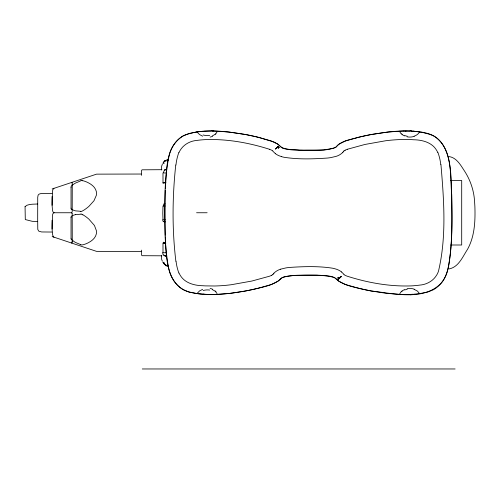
<?xml version="1.0" encoding="UTF-8"?>
<svg xmlns="http://www.w3.org/2000/svg" width="500" height="500" viewBox="0 0 500 500"><rect width="100%" height="100%" fill="white"/><g stroke="black" fill="none" stroke-linecap="round" stroke-linejoin="round"><path stroke-width="0.75" d="M141.35 175.375L141.463 170.613L142.05 169.812L161.887 169.694M72.263 240.338L72.2 214.181A4.781 3.931 33.7 0 0 72.075 213.325M72.256 240.506L72.231 241.269M161.337 170L161.6 166.356L162.344 164.25M72.25 240.85L72.2 241.762M53.956 212.881A4.213 3.456 -33.7 0 1 52.681 210.869L52.556 210.512A16.669 13.694 -33.7 0 1 52.481 210.094L52.1 205.294L52.481 191.506A16.669 13.694 -33.7 0 1 52.556 191.062L52.638 190.662A4.213 3.456 -33.7 0 1 53.956 188.219M53.956 237.281A4.213 3.456 33.7 0 1 52.681 234.844L52.556 234.444A16.669 13.694 33.7 0 1 52.481 234L52.1 229.075L52.481 215.413A16.669 13.694 33.7 0 1 52.556 214.994L52.638 214.625A4.213 3.456 33.7 0 1 53.956 212.625M165.244 190.162C164.781 216.331 163.669 242.919 168.769 268.744C170.3 276.156 174.256 283.106 180.319 287.719A24.369 24.369 0 0 0 183.719 289.894L188.9 291.981L196.8 293.587M165.312 188.637C166.844 171.506 165.15 149.619 180.319 137.781A24.369 24.369 0 0 1 183.719 135.612L188.9 133.525L196.8 131.919M25.062 206.606L25.294 219.562L32.225 221.306L37.6 221.506M71.044 187.206L71.044 208.194M71.044 217.312L71.044 238.294M25.062 206.6C27.694 203.706 33.794 204.306 37.6 203.994M175.75 165.012C172.325 196.875 172.019 229.338 175.863 261.194M179.019 152.487L179.306 151.888A17.913 17.913 0 0 1 179.994 150.612C183.531 144.5 190.219 140.844 197.219 140.381A78.15 78.15 0 0 1 200.8 139.956L203.2 139.756A106.713 106.713 0 0 1 206.275 139.588C227.669 138.931 249.069 142.794 269.406 149.256M217.1 131.825L215.731 133.719M163.994 161.656L163.025 163.169M163.762 162.031L164.55 161.094L166.019 161.094M343.581 151.412L343.931 151M343.481 151.531L343.387 151.644A13.9 13.9 0 0 1 342.825 152.269M273.294 273.975L273.394 273.863A13.9 13.9 0 0 1 273.956 273.238M273.15 274.15L272.85 274.506M401.094 291.744L399.406 294.337L386.438 293.344L371.55 291.038A260.35 260.35 0 0 1 358.1 288.113L345.506 284.544L338.787 281.238A9.712 9.712 0 0 1 337.587 280.069C332.65 274.45 323.806 276.225 317.181 275.262C305.587 275.45 293.506 274.125 282.269 277.556C276.094 283.975 267.175 286.156 258.675 288.113A260.35 260.35 0 0 1 245.225 291.038L230.344 293.344L217.306 294.35M279.231 147.275L278.988 147.513M278.806 147.688L278.231 148.244M277.331 147.275L275.438 149.056L276.281 148.344M277.438 147.175L278.137 146.494M278.363 148.125L279.081 147.494M338.256 279.381L339.15 278.519M339.35 278.325L339.894 277.812L338.963 278.7M278.062 146.569L277.531 147.081L277.812 146.806M339.25 278.425L338.494 279.15M276.887 147.694L276.65 147.919M340.369 277.356L339.775 277.919M276.775 147.806L276.031 148.506M340.125 277.587L341.344 276.444L341.075 276.694M338.35 277.444L337.894 277.838M340.625 277.119L341.531 276.281L341.269 276.519M275.837 148.688L275.637 148.887M164.5 161.094L164.994 160.719M338.55 277.262L337.5 278.175M340.85 276.863L340.631 277.05M278.319 146.656L276.15 148.456M339.556 277.95L338.137 279.119L339.794 277.756M340.35 277.288L339.812 277.731M276.969 147.775L278.125 146.819L277.481 147.344M338.294 278.988L339.3 278.163M71.956 242.763L71.925 242.787A2.05 1.681 33.7 0 1 71.513 243.012M214.887 134.462L212.281 135.944M401.894 291.044L404.5 289.562M72.756 184.812L71.306 186.1A0.963 0.787 -33.7 0 0 71.181 186.369A6.281 5.156 -33.7 0 0 71.056 187.206M164.144 182.944L164.55 182.675M164.25 182.875L163.762 183.188M164.575 169.913L165.45 169.525A6.1 4.325 0.2 0 1 166.163 169.331L166.775 169.213M165.294 160.55L164.994 160.769A3.325 3.325 0 0 0 164.575 161.069M345.163 150.188L345.394 150.075A25.775 25.775 0 0 1 347.375 149.262M271.619 275.319L271.388 275.431A25.775 25.775 0 0 1 269.406 276.244L251.806 281.056L231.163 284.744A159.075 159.075 0 0 1 214.75 285.994L205.506 285.887A106.369 106.369 0 0 1 203.2 285.75C194.462 285.625 184.606 283.113 180.05 274.988A17.781 17.781 0 0 1 179.425 273.85L179.019 273.019M81 180.688L79.95 181.175A27.819 22.85 -33.7 0 1 78.513 181.806L75.562 183.038A11.306 9.287 -33.7 0 0 74.131 183.9L72.894 184.725A15.637 12.844 -33.7 0 0 72.481 185M347.369 149.256L364.975 144.45L385.619 140.762A159.075 159.075 0 0 1 402.025 139.512L411.269 139.619A106.369 106.369 0 0 1 413.581 139.756C422.319 139.881 432.175 142.387 436.725 150.519A17.781 17.781 0 0 1 437.356 151.656L437.756 152.487M414.125 136.188C416.281 135.456 418.344 134.113 419.475 132.081C421.481 131.644 424.3 132.925 426.431 133.125C449.919 138.744 450.737 167.725 451.469 187.081C451.962 214.275 453.275 241.9 448.013 268.744C446.475 276.156 442.525 283.106 436.463 287.719A24.369 24.369 0 0 1 433.062 289.894L427.875 291.981L419.588 293.637L417.419 291.062L414.125 289.319M202.656 289.319L199.562 290.912L196.931 293.606M52.162 188.95L96.544 174.144L141.131 174.037M280.587 269.169L285.994 267.894A69.062 69.062 0 0 1 289.519 267.438C303.812 266.488 318.344 265.981 332.55 268.2A25.019 25.019 0 0 1 333.906 268.506L335.244 268.869A18 18 0 0 1 341.525 271.913M165.45 160.525A6.094 6.094 0 0 1 166.169 160.244L166.569 160.087M166.775 160.081L167.188 159.944M167.188 159.987L168.55 159.706M448.981 268.938C458.644 267.281 462.756 256.537 467.544 249.294C474.725 236.319 475.356 221.094 474.888 206.619L474.569 201.294C473.925 190.75 470.519 180.463 464.844 171.556C460.919 165.65 456.812 157.613 448.981 156.562M167.944 159.85L168.55 159.756M75.562 214.65L78.513 214.4A27.819 22.85 33.7 0 0 79.95 214.25L81.006 214.112M196.931 131.9L199.562 134.594L202.656 136.188M197.262 131.856L203.006 131.306M419.219 293.688L413.775 294.194M203.812 131.256L210.994 131.044M412.969 294.244L411.312 294.331M213.562 131.056L228.688 131.975L245.225 134.469A260.35 260.35 0 0 1 258.675 137.394L274.2 142.088L277.506 143.894L282.269 147.95L290.244 149.656L303.712 150.331L323.875 149.9L333.494 148.338L335.956 147.119L337.587 145.431A9.712 9.712 0 0 1 338.787 144.269L345.506 140.956L358.1 137.394A260.35 260.35 0 0 1 371.55 134.469L388.094 131.975L403.225 131.056M410.05 294.381L405.788 294.462M216.219 294.387L213.562 294.45M51.962 232.044L41.619 231.956L38.837 231.2L37.775 229.431L37.681 220.419L37.719 197.288L38.131 195.113L39.125 194.112L40.644 193.637L51.962 193.463M403.438 131.05L404.825 131.044M213.344 294.45L212.431 294.462M161.887 255.806L142.05 255.694L141.463 254.887L141.35 250.125M164.894 182.675L165.837 182.675M165.212 219.769L163 219.762L162.781 213.2L162.981 206.012L165.162 206.006M165.325 221.875L163.762 221.656M141.131 251.469L96.544 251.363L52.162 236.556M166.706 252.744L163 252.744L162.981 243.019L164.869 243.019M166.775 255.731L164.55 255.731L163.762 254.913M162.963 163.206L164.262 163.206M164.5 169.963L166.762 169.963M450.75 180.5L461.7 180.5L461.7 245L450.75 245M165.325 182.675L164.581 182.675A3.325 2.344 -0.3 0 1 164.994 182.444L165.45 182.275A6.094 4.306 -0.2 0 1 165.763 182.175M164.7 182.675L163 182.675L162.981 172.95L166.631 172.95M54.069 212.75L71.513 212.75A2.037 1.675 33.7 0 1 71.919 213.119L72.056 213.325M196.575 212.75L207.138 212.75M162.963 262.3L164.288 262.3M163.038 262.356L164.55 264.413L165.806 264.413M142.281 368.963L455.119 368.963M164.65 203.894L165.119 203.894M164.8 243.019L165.806 243.019M405.788 131.044L410.05 131.125M404.825 294.462L400.406 294.387M210.994 294.462L209.069 294.444M212.431 131.044L213.344 131.05M208.575 294.431L203.812 294.244M411.312 131.175L412.969 131.256M413.775 131.306L419.519 131.856M203.006 294.194L200.725 294.019M200.387 293.988L198.206 293.762M198 293.738L197.638 293.694M80.831 211.375L79.675 211.219A26.85 22.056 -33.7 0 0 78.162 211.081L75.906 210.906A11.113 9.131 -33.7 0 1 74.131 210.475L71.306 209.213M168.538 266.512L165.55 265.637M166.775 256.45L166.163 256.331A6.094 4.319 -0.2 0 1 165.45 256.131M167.394 265.6L168.55 265.794L166.775 265.469M166.981 265.469L166.369 265.363M166.569 265.375L166.163 265.306A6.1 6.1 0 0 1 165.444 265.025L164.5 264.413M281.531 156.637L282.875 157A25.019 25.019 0 0 0 284.231 157.3C298.438 159.525 312.962 159.012 327.262 158.069A69.062 69.062 0 0 0 330.788 157.613L336.194 156.337A15.919 15.919 0 0 0 342.875 152.319M165.45 256.137L164.994 255.963A3.325 2.362 -0.3 0 1 164.575 255.75M404.5 135.944L401.9 134.462M212.281 289.562L214.881 291.038M80.831 244.744L79.675 244.206A26.85 22.056 33.7 0 0 78.162 243.556L75.906 242.631A11.113 9.131 33.7 0 1 74.131 241.606L71.306 239.406M164.575 243.069L165.45 243.456A6.1 4.3 0.2 0 0 165.769 243.55M164.5 243.019L163.994 242.675M275.312 153.512L274.231 152.569A3.406 3.406 0 0 1 273.969 152.275L273.137 151.456A1.375 1.375 0 0 1 272.956 151.188L272.85 151M341.469 271.994L342.55 272.931A3.406 3.406 0 0 1 342.812 273.225L343.638 274.05A1.375 1.375 0 0 1 343.819 274.312L343.931 274.506M401.075 133.737L399.412 131.2M215.681 291.737L217.1 293.675M163.975 263.825L163.738 263.475M165.463 265.519L165.319 264.725M72.056 182.881L71.981 182.769A2.05 1.681 -33.7 0 0 71.513 182.488M162.344 261.256L161.6 259.15L161.337 255.506M440.919 164.312C443.9 199.644 446.744 236.488 438.456 271.3A25.356 25.356 0 0 1 437.706 273.137L437.419 273.731A17.956 17.956 0 0 1 436.725 274.988C433.175 281.05 426.519 284.656 419.562 285.125A78.15 78.15 0 0 1 415.975 285.55L413.581 285.75A106.713 106.713 0 0 1 410.5 285.919C389.113 286.575 367.706 282.712 347.369 276.25A25.962 25.962 0 0 1 345.387 275.438L344.731 275.094A3.681 3.681 0 0 1 344.056 274.65M165.244 235.344C164.969 208.188 163.363 180.431 169.575 153.763C171.75 146.213 176.775 139.406 183.719 135.612C203.175 127.812 225.113 131.331 245.225 134.469A259.462 259.462 0 0 1 258.675 137.394L271.275 140.956L277.987 144.269A9.712 9.712 0 0 1 279.194 145.431C284.15 151.031 292.975 149.25 299.6 150.244C311.581 149.681 324.675 152.05 335.956 147.119C341.306 140.531 350.5 139.725 358.1 137.394A259.462 259.462 0 0 1 371.55 134.469C391.669 131.331 413.606 127.812 433.062 135.612A24.369 24.369 0 0 1 436.463 137.781C453.081 151.244 449.787 175.8 451.744 194.725C451.956 218.238 452.587 241.962 448.769 265.25C447.481 271.419 445.719 277.744 441.587 282.663C424.225 301.469 393.819 293.394 371.55 291.038A259.462 259.462 0 0 1 358.1 288.113C349.575 286.219 340.725 283.9 334.513 277.556C321.05 273.831 306.712 275.356 292.906 275.606C288.288 276.319 282.337 275.925 279.194 280.069A9.712 9.712 0 0 1 277.987 281.238L271.275 284.544L258.675 288.113A259.462 259.462 0 0 1 245.225 291.038C226.744 294.3 207.369 296.438 188.9 291.981C166.069 285.087 166.2 256.212 165.312 236.869M72.237 184.319L72.269 185.331M72.256 184.831L72.225 184.088A19.131 15.713 -33.7 0 0 72.2 183.738L72.194 183.663A4.556 3.744 -33.7 0 0 72.075 182.875M72.256 184.956L72.2 211.325A5.194 4.269 -33.7 0 1 72.088 212.119L71.925 212.387A2.037 1.675 -33.7 0 1 71.513 212.756M175.95 165.031A52.681 52.681 0 0 1 178.856 152.425M269.406 149.262A25.962 25.962 0 0 1 271.388 150.069L272.044 150.412A3.681 3.681 0 0 1 272.725 150.856M281.55 156.569A18 18 0 0 1 275.256 153.588M343.969 150.919A3.931 3.931 0 0 1 345.188 150.256M437.906 152.431A50.769 50.769 0 0 1 440.737 164.331M273.906 273.181A15.919 15.919 0 0 1 280.6 269.212M272.812 274.587A3.931 3.931 0 0 1 271.594 275.25M178.869 273.075A50.769 50.769 0 0 1 176.044 261.175M405.988 294.369A10.6 0.637 -0.7 0 1 405.144 294.375M411.431 294.694A29.206 6.931 -1.7 0 1 410.094 294.75M414.069 294.325A12.488 1.469 -2.4 0 1 413.181 294.381M401.406 291.781A6.556 2.956 -24.7 0 1 402.181 291.137M404.712 289.981A11.669 9.65 -7.2 0 1 407.225 289.294M407.1 288.688A12.894 11.844 -2.5 0 1 414.194 289.144M405.144 131.131A10.6 0.637 0.7 0 1 405.988 131.131M410.094 130.756A29.206 6.931 1.7 0 1 411.431 130.806M413.181 131.125A12.488 1.469 2.4 0 1 414.069 131.181M402.181 134.375A6.556 2.963 24.7 0 1 401.406 133.725M407.225 136.213A11.669 9.644 7.2 0 1 404.712 135.525M414.194 136.356A12.894 11.844 2.5 0 1 407.1 136.812M203.294 131.431A12.488 1.181 -2.6 0 1 204.013 131.387M211.344 130.9A9.825 0.756 -0.9 0 1 213.062 130.906M209.688 135.45A12.888 10.35 4.5 0 1 203.144 134.981M212.475 136.331A11.669 10.575 -3.2 0 1 210.094 137.062M215.969 133.8A6.556 3.381 -21.4 0 1 215.162 134.556M204.013 294.113A12.488 1.181 2.6 0 1 203.294 294.069M213.062 294.594A9.825 0.756 0.9 0 1 211.344 294.606M203.137 290.519A12.888 10.356 -4.5 0 1 209.694 290.05M210.094 288.444A11.669 10.569 3.2 0 1 212.475 289.175M215.162 290.95A6.556 3.388 21.4 0 1 215.963 291.7M72.756 240.688A15.637 12.844 33.7 0 1 72.481 240.506M82.881 214.781A20.8 17.087 33.7 0 1 84.35 215.675A32.781 26.931 33.7 0 1 88.931 219.181L94.438 225.469L96.469 230.881A11.919 9.794 33.7 0 1 96.381 233.75C95.588 237.844 92.112 240.744 88.6 242.594A33.019 27.125 33.7 0 1 84.956 244.175A21.6 17.744 33.7 0 1 82.994 244.75A7.969 6.544 33.7 0 1 81.944 244.925A2.156 1.775 33.7 0 1 80.819 244.781M81.013 214.019A4.138 3.4 33.7 0 1 82.825 214.856M75.562 214.638A11.306 9.287 33.7 0 0 74.131 215.031L72.894 215.444A15.637 12.844 33.7 0 0 72.481 215.581L71.306 216.294A0.963 0.787 33.7 0 0 71.181 216.519A6.281 5.156 33.7 0 0 71.056 217.312M71.244 239.406A4.619 3.794 33.7 0 1 71.081 238.3M82.788 180.706A19.7 16.188 -33.7 0 1 84.194 181.081A32.381 26.6 -33.7 0 1 88.594 182.925C92.1 184.737 95.544 187.638 96.375 191.694A11.95 9.819 -33.7 0 1 96.369 195.269L93.975 200.756L88.944 206.331A33.344 27.387 -33.7 0 1 85.15 209.3A22.706 18.656 -33.7 0 1 83.094 210.606A8.6 7.062 -33.7 0 1 82 211.163A2.244 1.844 -33.7 0 1 80.819 211.425M81 180.6A3.862 3.169 -33.7 0 1 82.737 180.794M71.244 209.237A4.619 3.794 -33.7 0 1 71.081 208.188M52.106 229.075A77.819 21.331 -80.5 0 1 52.106 220.206M72.131 241.762A3.075 2.531 33.7 0 1 72.013 242.825M52.106 205.3A77.819 21.331 80.5 0 1 52.106 196.431M164.444 161.838A2.625 1.181 -46.7 0 1 164.8 161.431M164.175 170.619A2.625 1.969 -80 0 1 164.587 170.144M163.881 182.569A2.194 0.663 -54.6 0 1 162.787 182.938M163.469 172.562A2.281 0.606 -69.1 0 1 164.1 170.881M163.938 203.9A2.625 1.606 55.3 0 1 164.356 203.631M163.75 221.725A2.194 1.325 -77.1 0 1 162.769 219.8M163.344 206.075A2.281 0.981 -86.4 0 1 164.019 204.156M163.6 255.344A2.194 1.212 68.8 0 1 162.819 252.562M163.331 243.388A2.281 0.781 73.7 0 1 163.919 242.25M164.8 264.075A2.625 1.181 46.7 0 1 164.444 263.669M164.994 264.738A3.325 3.325 0 0 1 164.575 264.431M165.756 265.575A26.612 3.75 -6.7 0 1 165.65 265.494M275.381 149.106L275.381 149.106"/></g></svg>
